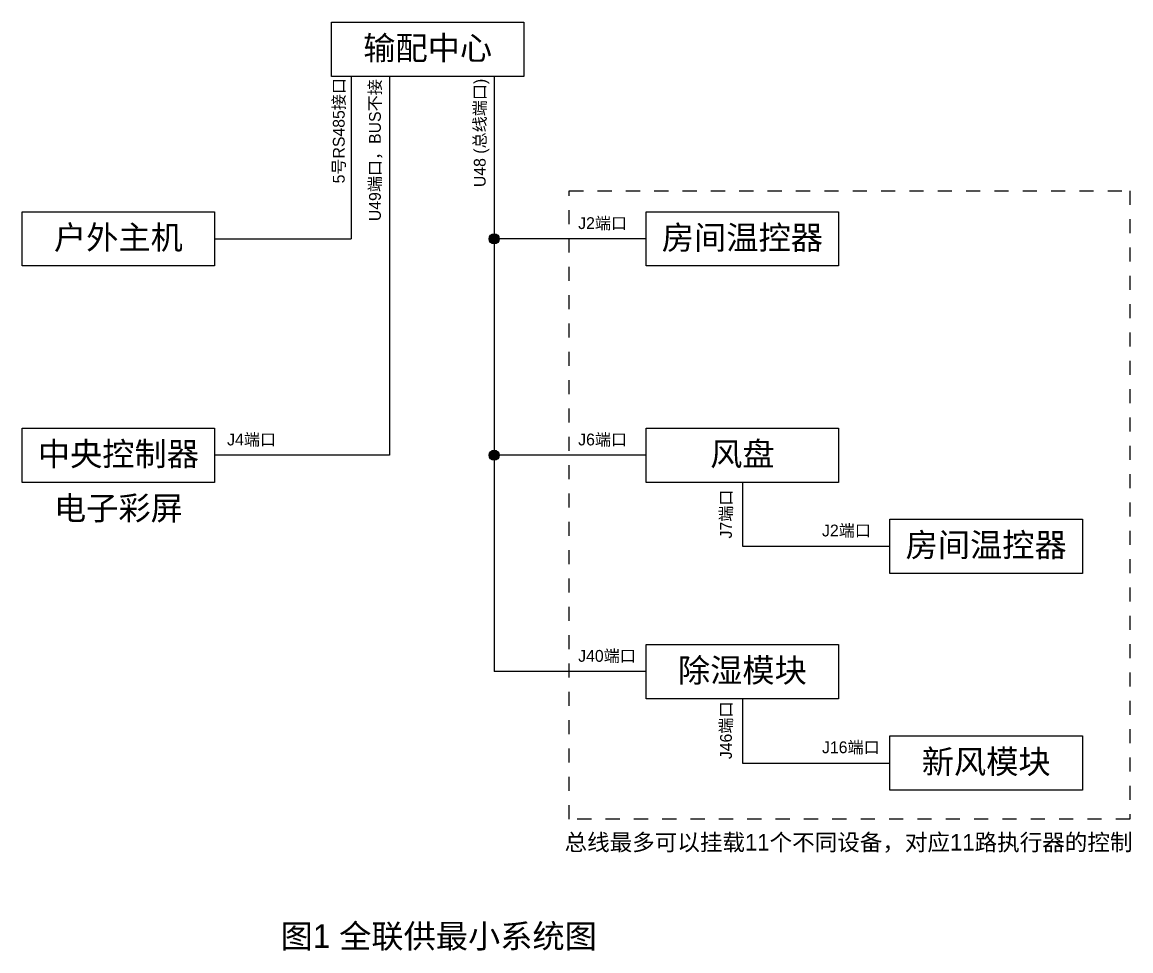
# Model space of a CAD drawing. Header units: millimetres. Extents: x 206 to 1899, y -454 to 296.
# Drawn here: x 208.2 to 442.8, y 26.1 to 222.7 of the extents above; entities that cross this region are included whole.
import ezdxf

# ---------------------------------------------------------------- set-up
doc = ezdxf.new("R2010")
doc.units = ezdxf.units.MM
doc.linetypes.add('HIDDEN', pattern=[0.2, 0.1, -0.1])
doc.layers.add('细实线', color=7, linetype='Continuous', lineweight=15)
doc.styles.add('微软雅黑M', font='思源黑体M_1.ttf', dxfattribs={"height": 1})

msp = doc.modelspace()

# ---------------------------------------------------------------- hatches: boundary and pattern name
at = {"layer": '细实线', "lineweight": 9}
h = msp.add_hatch(color=256, dxfattribs=at)
h.dxf.hatch_style = 1
h.paths.add_polyline_path([(308.09, 177.92), (308.09, 176.86), (309.14, 176.86, 0.414214)])
h.paths.add_polyline_path([(309.14, 176.86), (308.09, 176.86), (308.09, 175.8, 0.414214)])
h.paths.add_polyline_path([(308.09, 177.92, 0.414214), (307.03, 176.86, 0.414214), (308.09, 175.8)])
h = msp.add_hatch(color=256, dxfattribs=at)
h.dxf.hatch_style = 1
h.paths.add_polyline_path([(308.09, 132.09), (308.09, 131.04), (309.14, 131.04, 0.414214)])
h.paths.add_polyline_path([(309.14, 131.04), (308.09, 131.04), (308.09, 129.98, 0.414214)])
h.paths.add_polyline_path([(308.09, 132.09, 0.414214), (307.03, 131.04, 0.414214), (308.09, 129.98)])

# ---------------------------------------------------------------- linework, layer by layer
for p, q in [((277.79, 211.27), (277.79, 176.86)), ((285.9, 211.27), (285.9, 131.04)), ((308.09, 211.27), (308.09, 85.21)), ((248.91, 176.86), (277.79, 176.86)), ((340.25, 176.86), (308.09, 176.86)), ((285.9, 131.04), (248.91, 131.04)), ((340.25, 131.04), (308.09, 131.04)), ((360.62, 125.3), (360.62, 111.77)), ((360.62, 111.77), (391.86, 111.77)), ((340.25, 85.21), (308.09, 85.21)), ((360.62, 79.48), (360.62, 65.86)), ((360.62, 65.86), (391.86, 65.86))]:
    msp.add_line(p, q, dxfattribs=at)
for points in [[(273.64, 222.75), (314.38, 222.75), (314.38, 211.27), (273.64, 211.27)], [(208.17, 182.6), (248.91, 182.6), (248.91, 171.12), (208.17, 171.12)], [(340.25, 182.6), (380.99, 182.6), (380.99, 171.12), (340.25, 171.12)], [(208.17, 136.77), (248.91, 136.77), (248.91, 125.3), (208.17, 125.3)], [(340.25, 136.77), (380.99, 136.77), (380.99, 125.3), (340.25, 125.3)], [(391.86, 117.51), (432.6, 117.51), (432.6, 106.03), (391.86, 106.03)], [(340.25, 90.95), (380.99, 90.95), (380.99, 79.48), (340.25, 79.48)], [(391.86, 71.59), (432.6, 71.59), (432.6, 60.12), (391.86, 60.12)]]:
    msp.add_lwpolyline(points, close=True, dxfattribs=at)
at = {"layer": '细实线', "linetype": 'HIDDEN', "lineweight": 9, "ltscale": 30}
msp.add_lwpolyline([(323.97, 187.05), (442.66, 187.05), (442.66, 53.97), (323.97, 53.97)], close=True, dxfattribs=at)
at = {"layer": '细实线', "lineweight": 9}
for centre in [(308.09, 176.86), (308.09, 131.04)]:
    msp.add_circle(centre, 1.06, dxfattribs=at)

# ---------------------------------------------------------------- texts
at = {"layer": '细实线', "lineweight": 9, "style": '微软雅黑M'}
for s, width, insert, char_height, attachment_point in [('输配中心', 40.7389, (294.01, 217.01), 5, 5), ('J2端口', 39.6187, (325.87, 181.44), 2.5, 1), ('户外主机', 40.7389, (228.54, 176.86), 5, 5), ('房间温控器', 40.7389, (360.62, 176.86), 5, 5), ('中央控制器', 40.7389, (228.54, 131.04), 5, 5), ('J4端口', 39.6187, (251.56, 135.62), 2.5, 1), ('J6端口', 39.6187, (325.87, 135.62), 2.5, 1), ('风盘', 40.7389, (360.62, 131.04), 5, 5), ('电子彩屏', 40.7389, (228.54, 119.56), 5, 5), ('J2端口', 39.6187, (377.48, 116.35), 2.5, 1), ('房间温控器', 40.7389, (412.23, 111.77), 5, 5), ('J40端口', 39.6187, (325.87, 89.8), 2.5, 1), ('除湿模块', 40.7389, (360.62, 85.21), 5, 5), ('J16端口', 39.6187, (377.48, 70.44), 2.5, 1), ('新风模块', 40.7389, (412.23, 65.86), 5, 5), ('总线最多可以挂载11个不同设备，对应11路执行器的控制', 124.0312, (322.98, 50.83), 3.5, 1), ('图1 全联供最小系统图', 68.6218, (262.87, 31.69), 5, 1)]:
    msp.add_mtext_dynamic_manual_height_columns(s, width=width, gutter_width=5, heights=[0], dxfattribs=dict(at, insert=insert, char_height=char_height, attachment_point=attachment_point))
at = {"layer": '细实线', "lineweight": 9, "char_height": 2.5, "attachment_point": 1, "rotation": 90, "style": '微软雅黑M'}
for s, insert in [('\\pi17.89318;5号RS485接口', (273.94, 170.72)), ('U49端口，BUS不接', (281.59, 180.61)), ('\\pi17.10853;U48 (总线端口)', (303.78, 170.72)), ('J7端口', (355.9, 113.41)), ('J46端口', (355.9, 66.68))]:
    msp.add_mtext_dynamic_manual_height_columns(s, width=39.6187, gutter_width=5, heights=[0], dxfattribs=dict(at, insert=insert))

doc.saveas('drawing.dxf')
